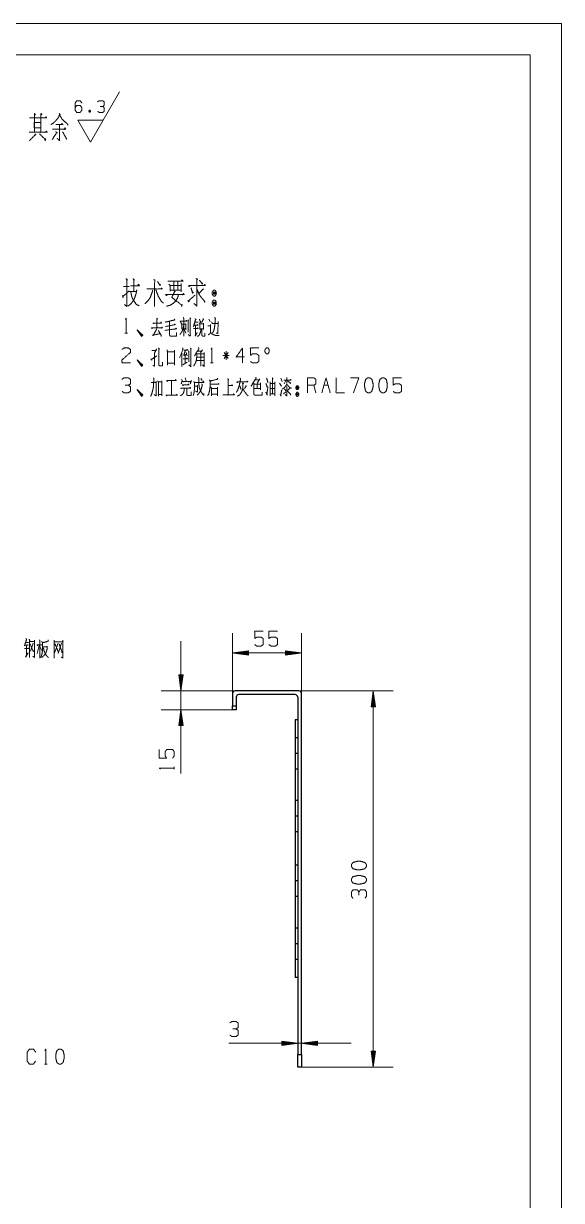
# Model space of a CAD drawing. Header units: millimetres. Extents: x 0 to 210, y 0 to 297.
# Drawn here: x 124.2 to 210, y 109.3 to 297 of the extents above; entities that cross this region are included whole.
import ezdxf

# ---------------------------------------------------------------- set-up
doc = ezdxf.new("R2010")
doc.units = ezdxf.units.MM
doc.layers.add('101', color=7, linetype='Continuous', true_color=0xffffff)

msp = doc.modelspace()

# ---------------------------------------------------------------- linework, layer by layer
at = {"layer": '101', "color": 133, "linetype": 'Continuous', "lineweight": 18}
for p, q in [((210, 297), (0, 297)), ((210, 0), (210, 297)), ((205, 292), (25, 292)), ((205, 5), (205, 292))]:
    msp.add_line(p, q, dxfattribs=at)
at = {"layer": '101', "color": 43, "linetype": 'Continuous', "lineweight": 18}
for p, q in [((134.86, 278.09), (139.47, 286.09)), ((132.84, 281.59), (136.87, 281.59)), ((134.86, 278.09), (132.84, 281.59)), ((134.68, 283.18), (134.8, 282.84))]:
    msp.add_line(p, q, dxfattribs=at)
at = {"layer": '101', "color": 72, "linetype": 'Continuous', "lineweight": 18}
for p, q in [((140.14, 255.07), (141.05, 255.07)), ((141.05, 254.28), (142.19, 254.28)), ((150.38, 249.73), (150.52, 249.58)), ((150.72, 250.08), (150.86, 249.93)), ((153.75, 249.86), (153.96, 249.46)), ((149.43, 249.03), (150.1, 249.06)), ((149.78, 248.41), (150.1, 247.63)), ((150.43, 249.63), (150.43, 247.76)), ((153.61, 248.78), (153.93, 248.78)), ((140.36, 247.63), (140.78, 247.63)), ((149.43, 244.47), (149.43, 242.3)), ((149.99, 244.1), (149.99, 242.82)), ((150.12, 244.52), (150.29, 244.02)), ((150.75, 245.2), (151, 245.12)), ((151.97, 244.77), (152.66, 244.77)), ((152.75, 244.97), (152.41, 244.5)), ((157, 244.07), (155.99, 244.07)), ((156.82, 244.55), (156.17, 243.6)), ((156.17, 244.55), (156.84, 243.6)), ((156.49, 243.35), (156.49, 244.77)), ((149.62, 242.57), (150.27, 243)), ((151.83, 243.25), (152.94, 243.25)), ((151.86, 243.8), (152.96, 243.8)), ((154.01, 242.87), (154.44, 242.87)), ((149.99, 240.51), (150.13, 239.98)), ((152.46, 240.36), (152.69, 240.08)), ((165.22, 240.46), (165.45, 239.88)), ((166.17, 240.53), (166.17, 239.58)), ((147.8, 240.08), (147.8, 237.73)), ((147.8, 240.06), (147.8, 237.73)), ((151.47, 239.18), (151.91, 239.18)), ((154.17, 238.81), (155.13, 238.81)), ((155.13, 239.01), (155.13, 237.63)), ((165.04, 239.66), (165.31, 239.16)), ((166.03, 240.08), (165.77, 239.53)), ((165.79, 238.76), (166.03, 238.43)), ((166.6, 238.81), (166.32, 238.48)), ((170.83, 238.11), (170.5, 239.31)), ((172.1, 239.31), (172.77, 239.31)), ((154.17, 237.88), (155.15, 237.88)), ((165.68, 237.96), (166.03, 238.28)), ((124.55, 198.3), (124.98, 198.3)), ((124.64, 197.8), (124.64, 196.05)), ((125.72, 198.15), (125.31, 196.88)), ((126.69, 197.8), (126.35, 196.53)), ((126.8, 197.63), (127.1, 196.98)), ((127.22, 197.58), (127.93, 197.58)), ((129.69, 198.15), (129.14, 196.63)), ((130.22, 198.18), (129.69, 196.53)), ((124.5, 195.95), (124.91, 196.65)), ((148.21, 178.05), (148.21, 178.47)), ((127.51, 131.04), (127.93, 131.04))]:
    msp.add_line(p, q, dxfattribs=at)
at = {"layer": '101', "color": 22, "linetype": 'Continuous', "lineweight": 18}
for p, q in [((157.52, 190.16), (157.52, 199.79)), ((168.52, 190.16), (168.52, 199.79)), ((149.3, 198.5), (149.3, 177.41)), ((160.06, 196.95), (157.52, 196.62)), ((157.52, 196.62), (168.52, 196.62)), ((157.52, 196.62), (160.06, 196.28)), ((160.06, 196.64), (157.71, 196.64)), ((160.06, 196.59), (157.71, 196.59)), ((160.06, 196.7), (158.09, 196.7)), ((160.06, 196.54), (158.09, 196.54)), ((160.06, 196.75), (158.48, 196.75)), ((160.06, 196.49), (158.48, 196.49)), ((160.06, 196.8), (158.87, 196.8)), ((160.06, 196.44), (158.87, 196.44)), ((160.06, 196.85), (159.25, 196.85)), ((160.06, 196.39), (159.25, 196.39)), ((160.06, 196.9), (159.64, 196.9)), ((160.06, 196.34), (159.64, 196.34)), ((160.06, 196.95), (160.02, 196.95)), ((160.06, 196.95), (160.02, 196.95)), ((160.06, 196.29), (160.02, 196.29)), ((160.06, 196.29), (160.02, 196.29)), ((160.06, 196.28), (160.06, 196.95)), ((168.52, 196.62), (165.98, 196.95)), ((165.98, 196.95), (166.01, 196.95)), ((165.98, 196.95), (165.98, 196.28)), ((165.98, 196.95), (166.01, 196.95)), ((165.98, 196.9), (166.39, 196.9)), ((165.98, 196.85), (166.78, 196.85)), ((165.98, 196.8), (167.16, 196.8)), ((165.98, 196.75), (167.55, 196.75)), ((165.98, 196.7), (167.94, 196.7)), ((165.98, 196.64), (168.32, 196.64)), ((165.98, 196.28), (168.52, 196.62)), ((165.98, 196.59), (168.32, 196.59)), ((165.98, 196.54), (167.94, 196.54)), ((165.98, 196.49), (167.55, 196.49)), ((165.98, 196.44), (167.16, 196.44)), ((165.98, 196.39), (166.78, 196.39)), ((165.98, 196.34), (166.39, 196.34)), ((165.98, 196.29), (166.01, 196.29)), ((165.98, 196.29), (166.01, 196.29)), ((148.96, 193.1), (149.3, 190.56)), ((149.63, 193.1), (148.96, 193.1)), ((148.97, 193.1), (148.97, 193.07)), ((148.97, 193.1), (148.97, 193.07)), ((149.02, 193.1), (149.02, 192.68)), ((149.07, 193.1), (149.07, 192.3)), ((149.12, 193.1), (149.12, 191.91)), ((149.17, 193.1), (149.17, 191.53)), ((149.22, 193.1), (149.22, 191.14)), ((149.27, 193.1), (149.27, 190.75)), ((149.3, 190.56), (149.63, 193.1)), ((149.32, 193.1), (149.32, 190.75)), ((149.38, 193.1), (149.38, 191.14)), ((149.43, 193.1), (149.43, 191.53)), ((149.48, 193.1), (149.48, 191.91)), ((149.53, 193.1), (149.53, 192.3)), ((149.58, 193.1), (149.58, 192.68)), ((149.63, 193.1), (149.63, 193.07)), ((149.63, 193.1), (149.63, 193.07)), ((157.92, 190.56), (146.12, 190.56)), ((168.12, 190.56), (183.15, 190.56)), ((179.98, 190.56), (179.64, 188.02)), ((179.85, 188.02), (179.85, 189.6)), ((179.9, 188.02), (179.9, 189.98)), ((179.95, 188.02), (179.95, 190.37)), ((179.98, 130.56), (179.98, 190.56)), ((180.31, 188.02), (179.98, 190.56)), ((180, 188.02), (180, 190.37)), ((180.05, 188.02), (180.05, 189.98)), ((180.1, 188.02), (180.1, 189.6)), ((179.64, 188.02), (180.31, 188.02)), ((179.65, 188.02), (179.65, 188.05)), ((179.65, 188.02), (179.65, 188.05)), ((179.7, 188.02), (179.7, 188.44)), ((179.75, 188.02), (179.75, 188.82)), ((179.8, 188.02), (179.8, 189.21)), ((180.15, 188.02), (180.15, 189.21)), ((180.2, 188.02), (180.2, 188.82)), ((180.25, 188.02), (180.25, 188.44)), ((180.31, 188.02), (180.31, 188.05)), ((180.31, 188.02), (180.31, 188.05)), ((157.52, 187.56), (146.12, 187.56)), ((149.3, 187.56), (148.96, 185.02)), ((149.12, 185.02), (149.12, 186.21)), ((149.17, 185.02), (149.17, 186.6)), ((149.22, 185.02), (149.22, 186.98)), ((149.27, 185.02), (149.27, 187.37)), ((149.63, 185.02), (149.3, 187.56)), ((149.32, 185.02), (149.32, 187.37)), ((149.38, 185.02), (149.38, 186.98)), ((149.43, 185.02), (149.43, 186.6)), ((149.48, 185.02), (149.48, 186.21)), ((148.96, 185.02), (149.63, 185.02)), ((148.97, 185.02), (148.97, 185.05)), ((148.97, 185.02), (148.97, 185.05)), ((149.02, 185.02), (149.02, 185.44)), ((149.07, 185.02), (149.07, 185.82)), ((149.53, 185.02), (149.53, 185.82)), ((149.58, 185.02), (149.58, 185.44)), ((149.63, 185.02), (149.63, 185.05)), ((149.63, 185.02), (149.63, 185.05)), ((156.91, 134.36), (176.45, 134.36)), ((165.38, 134.69), (165.41, 134.69)), ((165.38, 134.69), (165.38, 134.02)), ((165.38, 134.69), (165.41, 134.69)), ((167.92, 134.36), (165.38, 134.69)), ((165.38, 134.64), (165.79, 134.64)), ((165.38, 134.59), (166.18, 134.59)), ((165.38, 134.54), (166.56, 134.54)), ((165.38, 134.48), (166.95, 134.48)), ((165.38, 134.43), (167.34, 134.43)), ((165.38, 134.38), (167.72, 134.38)), ((165.38, 134.02), (167.92, 134.36)), ((165.38, 134.33), (167.72, 134.33)), ((165.38, 134.28), (167.34, 134.28)), ((165.38, 134.23), (166.95, 134.23)), ((165.38, 134.18), (166.56, 134.18)), ((165.38, 134.13), (166.18, 134.13)), ((165.38, 134.08), (165.79, 134.08)), ((165.38, 134.03), (165.41, 134.03)), ((165.38, 134.03), (165.41, 134.03)), ((171.06, 134.69), (168.52, 134.36)), ((168.52, 134.36), (171.06, 134.02)), ((171.06, 134.38), (168.71, 134.38)), ((171.06, 134.33), (168.71, 134.33)), ((171.06, 134.43), (169.09, 134.43)), ((171.06, 134.28), (169.09, 134.28)), ((171.06, 134.48), (169.48, 134.48)), ((171.06, 134.23), (169.48, 134.23)), ((171.06, 134.54), (169.87, 134.54)), ((171.06, 134.18), (169.87, 134.18)), ((171.06, 134.59), (170.25, 134.59)), ((171.06, 134.13), (170.25, 134.13)), ((171.06, 134.64), (170.64, 134.64)), ((171.06, 134.08), (170.64, 134.08)), ((171.06, 134.69), (171.02, 134.69)), ((171.06, 134.69), (171.02, 134.69)), ((171.06, 134.03), (171.02, 134.03)), ((171.06, 134.03), (171.02, 134.03)), ((171.06, 134.02), (171.06, 134.69)), ((180.31, 133.1), (179.64, 133.1)), ((179.64, 133.1), (179.98, 130.56)), ((179.65, 133.1), (179.65, 133.07)), ((179.65, 133.1), (179.65, 133.07)), ((179.7, 133.1), (179.7, 132.68)), ((179.75, 133.1), (179.75, 132.3)), ((179.8, 133.1), (179.8, 131.91)), ((179.85, 133.1), (179.85, 131.53)), ((179.9, 133.1), (179.9, 131.14)), ((179.95, 133.1), (179.95, 130.75)), ((179.98, 130.56), (180.31, 133.1)), ((180, 133.1), (180, 130.75)), ((180.05, 133.1), (180.05, 131.14)), ((180.1, 133.1), (180.1, 131.53)), ((180.15, 133.1), (180.15, 131.91)), ((180.2, 133.1), (180.2, 132.3)), ((180.25, 133.1), (180.25, 132.68)), ((180.31, 133.1), (180.31, 133.07)), ((180.31, 133.1), (180.31, 133.07)), ((168.52, 130.56), (183.15, 130.56))]:
    msp.add_line(p, q, dxfattribs=at)
at = {"layer": '101', "color": 163, "linetype": 'Continuous', "lineweight": 25}
for p, q in [((157.52, 190.16), (157.52, 188.16)), ((168.12, 190.56), (157.92, 190.56)), ((167.52, 189.96), (158.52, 189.96)), ((168.52, 132.56), (168.52, 190.16)), ((157.52, 187.56), (157.52, 188.16)), ((157.52, 188.16), (158.12, 188.16)), ((158.12, 189.56), (158.12, 188.16)), ((158.12, 188.16), (158.12, 187.56)), ((167.92, 189.56), (167.92, 132.56)), ((158.12, 187.56), (157.52, 187.56)), ((167.52, 185.95), (167.52, 183.06)), ((167.92, 185.95), (167.52, 185.95)), ((167.52, 183.06), (167.52, 180.56)), ((167.92, 183.06), (167.52, 183.06)), ((167.52, 180.56), (167.52, 178.06)), ((167.92, 180.56), (167.52, 180.56)), ((167.52, 178.06), (167.52, 175.56)), ((167.92, 178.06), (167.52, 178.06)), ((167.52, 175.56), (167.52, 173.06)), ((167.92, 173.06), (167.52, 173.06)), ((167.52, 173.06), (167.52, 170.56)), ((167.52, 170.56), (167.52, 168.06)), ((167.92, 170.56), (167.52, 170.56)), ((167.92, 168.06), (167.52, 168.06)), ((167.52, 168.06), (167.52, 165.4)), ((167.52, 165.4), (167.52, 162.74)), ((167.92, 162.74), (167.52, 162.74)), ((167.52, 162.74), (167.52, 160.24)), ((167.92, 160.24), (167.52, 160.24)), ((167.52, 160.24), (167.52, 157.74)), ((167.92, 157.74), (167.52, 157.74)), ((167.52, 157.74), (167.52, 155.24)), ((167.52, 155.24), (167.52, 152.74)), ((167.92, 152.74), (167.52, 152.74)), ((167.52, 152.74), (167.52, 150.24)), ((167.92, 150.24), (167.52, 150.24)), ((167.52, 150.24), (167.52, 147.74)), ((167.52, 147.74), (167.52, 144.85)), ((167.92, 147.74), (167.52, 147.74)), ((167.92, 144.85), (167.52, 144.85)), ((167.92, 132.56), (168.52, 132.56)), ((167.92, 130.56), (167.92, 132.56)), ((168.52, 132.56), (168.52, 130.56)), ((168.52, 130.56), (167.92, 130.56))]:
    msp.add_line(p, q, dxfattribs=at)
for centre, start, end in [((157.92, 190.16), 90, 180), ((158.52, 189.56), 90, 180), ((167.52, 189.56), 0, 90), ((168.12, 190.16), 0, 90)]:
    msp.add_arc(centre, 0.4, start, end, dxfattribs=at)
at = {"layer": '101', "color": 43, "linetype": 'Continuous', "lineweight": 18}
for points, knots in [([(132.42, 283.57), (132.67, 283.95), (133.22, 283.95), (133.48, 283.57), (133.48, 283.2), (133.22, 282.82), (132.67, 282.82), (132.42, 283.2), (132.42, 284.32), (132.67, 284.69), (133.22, 284.69), (133.48, 284.32)], [0, 0, 0.076964, 0.169762, 0.248074, 0.312018, 0.39033, 0.483129, 0.560092, 0.751926, 0.82889, 0.921688, 1, 1]), ([(136.8, 283.77), (137.07, 283.95), (137.07, 284.52), (136.8, 284.69), (136.26, 284.69), (135.99, 284.52)], [0, 0, 0.153875, 0.429861, 0.58373, 0.84613, 1, 1]), ([(136.01, 283), (136.26, 282.82), (136.8, 282.82), (137.07, 283), (137.07, 283.57), (136.8, 283.77), (136.4, 283.77)], [0, 0, 0.124123, 0.343691, 0.47245, 0.703378, 0.836731, 1, 1]), ([(134.68, 282.84), (134.8, 282.84), (134.87, 283.02), (134.8, 283.18), (134.68, 283.18), (134.61, 283.02), (134.68, 282.84), (134.8, 283.18)], [0, 0, 0.093972, 0.236779, 0.365956, 0.459928, 0.589106, 0.731912, 1, 1])]:
    msp.add_open_spline(points, degree=1, knots=knots, dxfattribs=at)
at = {"layer": '101', "color": 72, "linetype": 'Continuous', "lineweight": 18}
for points, knots in [([(125.9, 282.65), (126.08, 282.5), (125.92, 282.35), (125.92, 282.65), (125.92, 279.65), (125.92, 281.94), (125.15, 281.94), (127.88, 281.94), (126.96, 281.94), (126.96, 282.61), (126.96, 279.65), (126.96, 281.22), (125.9, 281.22), (125.9, 280.36), (126.96, 280.36), (126.96, 279.65), (125.1, 279.65), (127.96, 279.65), (127.83, 279.84), (127.7, 279.65)], [0, 0, 0.009716, 0.018619, 0.030835, 0.152988, 0.24613, 0.277436, 0.388628, 0.426411, 0.453896, 0.574522, 0.638652, 0.681833, 0.716952, 0.760133, 0.789144, 0.864711, 0.9813, 0.99065, 1, 1]), ([(126.98, 282.42), (127.12, 282.54), (126.96, 282.65)], [0, 0, 0.471547, 1, 1]), ([(127.65, 281.94), (127.78, 282.12), (127.86, 281.94)], [0, 0, 0.529964, 1, 1]), ([(129.87, 282.65), (130.03, 282.5), (129.95, 282.54), (129.79, 282.09), (129.52, 281.71), (129.2, 281.37), (128.91, 281.11), (128.54, 280.89)], [0, 0, 0.086309, 0.12102, 0.309422, 0.490699, 0.673786, 0.828669, 1, 1]), ([(129.92, 282.42), (130.13, 282.12), (130.32, 281.75), (130.69, 281.41), (131.14, 281.04), (131.27, 280.92), (131.3, 280.92), (131.19, 280.77)], [0, 0, 0.162725, 0.348029, 0.570221, 0.829897, 0.906896, 0.918637, 1, 1]), ([(129.31, 279.8), (129.55, 279.54), (129.5, 279.65), (128.75, 278.49)], [0, 0, 0.190888, 0.257814, 1, 1]), ([(128.83, 280.14), (130.93, 280.14), (130.79, 280.36), (130.66, 280.06)], [0, 0, 0.780473, 0.877784, 1, 1]), ([(129.31, 280.89), (130.5, 280.89), (130.32, 281.07), (130.19, 280.89)], [0, 0, 0.707414, 0.863844, 1, 1]), ([(129.92, 280.89), (129.92, 278.3), (129.55, 278.71)], [0, 0, 0.823411, 1, 1]), ([(130.42, 279.72), (131.03, 278.64), (131.06, 278.79), (131.01, 278.56)], [0, 0, 0.76477, 0.858208, 1, 1]), ([(126.03, 279.42), (126.13, 279.24), (126.11, 279.31), (125.1, 278.3)], [0, 0, 0.125003, 0.171161, 1, 1]), ([(126.72, 279.42), (127.7, 278.45), (127.7, 278.64), (127.65, 278.3)], [0, 0, 0.723289, 0.821344, 1, 1]), ([(140.54, 256.31), (140.75, 256.08), (140.65, 256.23), (140.65, 251.88), (140.28, 252.18)], [0, 0, 0.05812, 0.09265, 0.910292, 1, 1]), ([(141.26, 255.18), (142.66, 255.18), (142.53, 255.45), (142.4, 255.22)], [0, 0, 0.716782, 0.866788, 1, 1]), ([(141.65, 256.31), (141.89, 256.08), (141.76, 256.16), (141.76, 254.32)], [0, 0, 0.1415, 0.207212, 1, 1]), ([(144.96, 256.16), (145.2, 256.05), (145.1, 256.08), (145.1, 251.85), (145.1, 254.66), (143.82, 254.66), (146.32, 254.66), (146.18, 254.85), (146.13, 254.66)], [0, 0, 0.022711, 0.032395, 0.397208, 0.63934, 0.7489, 0.963455, 0.983224, 1, 1]), ([(145.57, 255.86), (145.94, 255.22), (146.02, 255.37), (145.84, 255.45)], [0, 0, 0.665994, 0.819283, 1, 1]), ([(147.21, 255.93), (149.62, 255.93), (149.49, 256.12), (149.33, 255.93)], [0, 0, 0.835356, 0.914863, 1, 1]), ([(147.34, 255.45), (147.56, 255.26), (147.56, 254.28), (147.56, 254.47), (149.33, 254.47), (149.33, 254.21), (149.33, 255.52), (149.33, 255.22), (147.48, 255.22), (148.14, 255.22), (148.14, 255.9), (148.14, 254.47), (148.8, 254.47), (148.8, 255.86)], [0, 0, 0.024061, 0.106926, 0.122861, 0.273834, 0.296144, 0.407695, 0.433191, 0.590925, 0.647258, 0.704627, 0.82574, 0.882074, 1, 1]), ([(150.73, 255.18), (150.6, 255.03), (150.52, 255.22), (153.17, 255.22), (153.09, 255.41), (152.99, 255.22)], [0, 0, 0.057621, 0.116246, 0.879371, 0.937996, 1, 1]), ([(151.71, 256.38), (151.93, 256.12), (151.85, 256.27), (151.85, 251.92), (151.34, 252.37)], [0, 0, 0.060997, 0.091685, 0.877916, 1, 1]), ([(152.24, 256.08), (152.72, 255.45), (152.75, 255.56), (152.54, 255.6)], [0, 0, 0.706409, 0.80893, 1, 1]), ([(139.98, 253.61), (140.06, 253.27), (140.01, 253.46), (141.05, 254.36)], [0, 0, 0.181308, 0.283198, 1, 1]), ([(142.26, 254.55), (142.16, 254.02), (142.05, 253.61), (141.92, 253.27), (141.76, 252.9), (141.5, 252.52), (141.23, 252.22), (140.81, 251.92)], [0, 0, 0.172188, 0.309109, 0.425674, 0.556627, 0.704269, 0.832974, 1, 1]), ([(141.31, 254.13), (141.36, 253.87), (141.42, 253.57), (141.52, 253.23), (141.68, 252.9), (142.19, 252.18), (142.61, 252)], [0, 0, 0.101603, 0.217194, 0.351411, 0.492973, 0.824035, 1, 1]), ([(144.78, 254.47), (144.65, 253.95), (144.41, 253.35), (144.14, 252.9), (143.56, 252.33)], [0, 0, 0.214887, 0.471145, 0.678421, 1, 1]), ([(145.33, 254.51), (145.44, 254.1), (145.65, 253.57), (145.92, 253.08), (146.21, 252.63), (146.53, 252.41)], [0, 0, 0.172227, 0.401196, 0.62559, 0.842428, 1, 1]), ([(147.13, 253.76), (147, 253.61), (146.87, 253.76), (149.84, 253.76), (149.68, 253.95), (149.54, 253.68)], [0, 0, 0.051202, 0.102405, 0.861894, 0.924786, 1, 1]), ([(148.88, 253.65), (148.8, 253.35), (148.56, 252.86), (148.06, 252.37), (147.58, 252.07), (147, 251.92)], [0, 0, 0.114106, 0.313644, 0.571358, 0.778592, 1, 1]), ([(148.19, 254.36), (148.38, 254.21), (148.3, 254.28), (147.85, 253.31), (149.44, 252.07), (149.49, 252.18), (149.39, 251.88)], [0, 0, 0.061502, 0.089679, 0.366513, 0.885936, 0.917991, 1, 1]), ([(150.68, 252.93), (150.55, 252.6), (150.41, 252.71), (151.55, 253.68)], [0, 0, 0.178041, 0.263409, 1, 1]), ([(150.89, 254.85), (151.16, 253.98), (151.29, 254.1), (151.1, 254.28)], [0, 0, 0.67337, 0.803122, 1, 1]), ([(152.88, 254.7), (152.16, 253.95), (151.9, 254.51), (152.16, 253.87), (152.4, 253.5), (152.67, 253.16), (153.12, 252.63), (153.17, 252.63), (152.99, 252.56)], [0, 0, 0.248757, 0.39796, 0.563617, 0.670262, 0.77324, 0.939254, 0.951975, 1, 1]), ([(154.73, 254.47), (154.49, 254.47), (154.28, 254.17), (154.28, 253.83), (154.49, 253.53), (154.73, 253.53), (154.94, 253.83), (154.94, 254.17), (154.73, 254.47)], [0, 0, 0.091009, 0.231139, 0.35987, 0.5, 0.591009, 0.731139, 0.85987, 1, 1]), ([(154.73, 253.83), (154.73, 254.17), (154.49, 254.17)], [0, 0, 0.585831, 1, 1]), ([(154.49, 253.83), (154.73, 253.83), (154.49, 254.17), (154.49, 253.83)], [0, 0, 0.241153, 0.658895, 1, 1]), ([(154.94, 252.56), (154.73, 252.9), (154.49, 252.9), (154.28, 252.56), (154.28, 252.26), (154.49, 251.92), (154.73, 251.92), (154.94, 252.26), (154.94, 252.56)], [0, 0, 0.149197, 0.238509, 0.387706, 0.5, 0.649197, 0.738509, 0.887706, 1, 1]), ([(154.49, 252.56), (154.49, 252.26), (154.73, 252.26)], [0, 0, 0.556999, 1, 1]), ([(154.73, 252.56), (154.49, 252.56), (154.73, 252.26), (154.73, 252.56)], [0, 0, 0.25881, 0.674591, 1, 1]), ([(140.43, 249.81), (140.57, 250.01), (140.57, 247.63)], [0, 0, 0.093491, 1, 1]), ([(145.44, 250.03), (145.56, 249.86), (145.47, 249.93), (145.47, 248.46), (144.61, 248.46), (146.36, 248.46), (146.27, 248.56), (146.16, 248.43)], [0, 0, 0.04542, 0.069985, 0.382582, 0.566132, 0.936975, 0.96526, 1, 1]), ([(148.23, 249.86), (148.32, 249.68), (148.26, 249.73), (146.83, 249.38), (147.49, 249.53), (147.49, 247.33), (147.52, 247.18), (147.61, 247.16), (148.56, 247.16), (148.56, 247.73)], [0, 0, 0.030685, 0.042092, 0.272771, 0.377787, 0.722121, 0.746242, 0.760617, 0.910004, 1, 1]), ([(149.3, 249.51), (149.25, 249.38), (149.16, 249.53), (150.24, 249.53), (150.17, 249.68), (150.12, 249.53)], [0, 0, 0.079263, 0.180891, 0.81031, 0.90712, 1, 1]), ([(149.67, 250.11), (149.74, 249.98), (149.74, 247.13)], [0, 0, 0.047975, 1, 1]), ([(150.79, 249.98), (150.79, 247.13), (150.47, 247.38)], [0, 0, 0.875675, 1, 1]), ([(151.58, 249.93), (151.72, 249.76), (151.65, 249.83), (151.28, 248.63), (151.53, 249.38), (152.06, 249.38)], [0, 0, 0.077468, 0.112963, 0.545475, 0.817419, 1, 1]), ([(152.23, 249.86), (152.46, 249.28), (152.52, 249.36), (152.37, 249.53)], [0, 0, 0.661522, 0.759642, 1, 1]), ([(152.82, 249.96), (152.9, 249.81), (152.87, 249.88), (152.66, 249.36)], [0, 0, 0.211479, 0.31221, 1, 1]), ([(154.65, 250.11), (154.79, 249.96), (154.76, 249.61), (154.72, 249.13), (154.65, 248.46), (154.51, 247.96), (154.35, 247.68)], [0, 0, 0.080836, 0.218774, 0.405549, 0.671677, 0.875426, 1, 1]), ([(142.44, 247.91), (143.04, 247.28), (142.9, 247.28), (142.3, 248.13), (143.04, 247.06), (143.2, 247.28), (142.3, 248.13)], [0, 0, 0.178023, 0.207056, 0.420793, 0.68903, 0.745608, 1, 1]), ([(144.73, 248.43), (144.66, 248.36), (144.61, 248.46)], [0, 0, 0.476605, 1, 1]), ([(145.44, 248.31), (144.89, 247.28), (144.73, 247.28), (145.99, 247.53), (145.7, 248.06), (146.15, 247.23), (146.16, 247.38), (146.13, 247.06)], [0, 0, 0.252055, 0.286554, 0.564056, 0.693382, 0.896345, 0.929102, 1, 1]), ([(144.96, 249.23), (144.87, 249.13), (144.82, 249.23), (146.2, 249.23), (146.11, 249.36), (146.04, 249.23)], [0, 0, 0.069434, 0.128329, 0.845635, 0.925283, 1, 1]), ([(146.74, 248.06), (148.58, 248.31), (148.51, 248.43), (148.4, 248.31)], [0, 0, 0.857787, 0.924197, 1, 1]), ([(146.85, 248.68), (148.42, 248.98), (148.32, 249.06), (148.19, 248.93)], [0, 0, 0.839666, 0.907774, 1, 1]), ([(149.71, 248.81), (149.64, 248.43), (149.6, 248.21), (149.53, 248.01), (149.36, 247.71), (149.27, 247.58), (149.13, 247.41)], [0, 0, 0.246545, 0.393712, 0.530761, 0.755723, 0.85464, 1, 1]), ([(149.3, 249.26), (149.41, 249.11), (149.41, 248.28)], [0, 0, 0.182108, 1, 1]), ([(150.1, 249.18), (150.1, 248.21), (149.94, 248.36)], [0, 0, 0.816828, 1, 1]), ([(151.31, 248.36), (152.06, 248.36), (151.95, 248.46), (151.86, 248.33)], [0, 0, 0.712978, 0.852975, 1, 1]), ([(151.4, 248.88), (152.04, 248.88), (151.95, 249.01), (151.88, 248.88)], [0, 0, 0.682003, 0.84608, 1, 1]), ([(151.63, 248.86), (151.63, 247.33), (151.54, 247.11), (151.9, 247.73)], [0, 0, 0.613736, 0.711022, 1, 1]), ([(152.45, 248.23), (152.45, 247.96), (152.37, 247.68), (152.27, 247.41), (152.14, 247.23), (151.91, 247.11)], [0, 0, 0.206834, 0.420394, 0.642075, 0.803267, 1, 1]), ([(152.2, 249.28), (152.29, 249.13), (152.29, 248.18), (152.29, 248.31), (152.87, 248.31), (152.87, 248.18), (152.87, 249.23), (152.87, 249.11), (152.27, 249.11)], [0, 0, 0.046635, 0.301101, 0.334582, 0.490817, 0.524298, 0.80555, 0.839031, 1, 1]), ([(152.64, 248.23), (152.64, 247.28), (152.71, 247.18), (152.85, 247.13), (153.12, 247.13), (153.12, 247.61)], [0, 0, 0.484053, 0.546457, 0.622876, 0.757968, 1, 1]), ([(154, 249.01), (154, 247.76), (153.98, 247.61), (153.84, 247.48), (153.64, 247.33)], [0, 0, 0.681083, 0.76337, 0.866206, 1, 1]), ([(154.19, 249.36), (154.3, 249.18), (155.22, 249.18)], [0, 0, 0.182095, 1, 1]), ([(155.23, 249.46), (155.18, 247.58), (154.92, 247.63)], [0, 0, 0.874254, 1, 1]), ([(154.05, 247.73), (154.17, 247.53), (154.35, 247.46), (154.54, 247.36), (154.72, 247.28), (154.92, 247.26), (155.16, 247.23), (155.41, 247.23)], [0, 0, 0.153714, 0.279207, 0.422101, 0.547594, 0.675718, 0.83827, 1, 1]), ([(139.9, 245.02), (140.21, 245.25), (140.9, 245.25), (141.24, 245.02), (141.24, 244.55), (139.88, 243.35), (139.9, 242.87), (141.24, 242.87)], [0, 0, 0.069692, 0.192977, 0.265273, 0.350228, 0.674739, 0.759753, 1, 1]), ([(144.75, 244.92), (144.71, 244.82), (144.63, 244.87), (145.37, 244.87)], [0, 0, 0.111654, 0.218544, 1, 1]), ([(145.4, 245.1), (145.07, 244.4), (145.07, 242.35), (144.82, 242.47)], [0, 0, 0.250153, 0.910676, 1, 1]), ([(145.69, 245.27), (145.86, 245.07), (145.77, 245.12), (145.77, 242.6), (145.79, 242.47), (145.95, 242.4), (146.36, 242.4), (146.36, 242.97)], [0, 0, 0.063897, 0.088206, 0.692699, 0.722921, 0.765022, 0.862346, 1, 1]), ([(147.08, 244.97), (147.15, 244.65), (147.15, 242.52), (147.15, 242.85), (148.25, 242.85), (148.25, 242.52), (148.25, 244.87), (148.25, 244.62), (147.17, 244.62)], [0, 0, 0.0422, 0.311814, 0.35305, 0.492089, 0.533324, 0.831486, 0.863204, 1, 1]), ([(149.09, 243.7), (149.64, 245.12), (149.55, 245.27), (149.53, 245.3)], [0, 0, 0.881767, 0.982312, 1, 1]), ([(150.01, 244.87), (149.74, 244.05), (150.2, 244.25)], [0, 0, 0.633568, 1, 1]), ([(149.76, 244.92), (150.36, 244.92), (150.29, 245.05), (150.2, 244.92)], [0, 0, 0.669481, 0.829462, 1, 1]), ([(150.43, 244.82), (150.54, 244.72), (150.54, 243.05)], [0, 0, 0.080053, 1, 1]), ([(150.88, 245.12), (150.88, 242.27), (150.54, 242.57)], [0, 0, 0.863552, 1, 1]), ([(151.69, 244.47), (151.81, 244.3), (151.81, 243.8), (151.79, 243.57), (151.77, 243.42), (151.72, 243.2), (151.65, 242.97), (151.56, 242.75), (151.47, 242.6), (151.33, 242.37)], [0, 0, 0.095692, 0.318943, 0.419714, 0.487156, 0.59037, 0.695675, 0.803609, 0.881345, 1, 1]), ([(152.11, 245.32), (152.16, 245.12), (151.46, 244)], [0, 0, 0.134733, 1, 1]), ([(151.83, 244.3), (152.99, 244.3), (152.99, 244.5), (152.99, 242.3), (152.71, 242.57)], [0, 0, 0.294509, 0.344998, 0.900414, 1, 1]), ([(152.36, 244.27), (152.45, 244.3), (152.45, 242.37)], [0, 0, 0.04554, 1, 1]), ([(154.09, 245.05), (154.23, 245.25), (154.23, 242.87)], [0, 0, 0.093491, 1, 1]), ([(159.45, 243.82), (158.11, 243.82), (159.12, 245.25), (159.12, 242.87)], [0, 0, 0.245868, 0.565294, 1, 1]), ([(160.37, 243.1), (160.7, 242.87), (161.39, 242.87), (161.73, 243.1), (161.73, 244.05), (161.39, 244.3), (160.7, 244.3), (160.37, 244.07), (160.37, 245.25), (161.73, 245.25)], [0, 0, 0.062228, 0.168344, 0.230572, 0.376815, 0.441265, 0.547382, 0.609609, 0.790489, 1, 1]), ([(162.93, 244.3), (163.16, 244.3), (163.37, 244.62), (163.37, 244.95), (163.16, 245.27), (162.93, 245.27), (162.7, 244.95), (162.7, 244.62), (162.93, 244.3)], [0, 0, 0.085681, 0.230397, 0.35158, 0.496296, 0.581977, 0.730397, 0.85158, 1, 1]), ([(142.44, 243.15), (143.04, 242.52), (142.9, 242.52), (142.3, 243.37), (143.04, 242.3), (143.2, 242.52), (142.3, 243.37)], [0, 0, 0.178023, 0.207056, 0.420793, 0.68903, 0.745608, 1, 1]), ([(144.5, 243.52), (144.64, 243.32), (144.57, 243.42), (145.44, 244)], [0, 0, 0.174091, 0.261134, 1, 1]), ([(149.67, 243.52), (150.35, 243.52), (150.24, 243.67), (150.17, 243.52)], [0, 0, 0.657711, 0.837607, 1, 1]), ([(140.9, 239.31), (141.24, 239.53), (141.24, 240.26), (140.9, 240.48), (140.21, 240.48), (139.88, 240.26)], [0, 0, 0.153875, 0.429853, 0.583728, 0.846125, 1, 1]), ([(144.89, 240.51), (145.03, 240.31), (144.96, 240.41), (144.94, 239.73), (144.91, 239.23), (144.87, 238.81), (144.78, 238.46), (144.66, 238.01), (144.47, 237.53)], [0, 0, 0.073967, 0.11095, 0.314869, 0.466246, 0.595036, 0.704058, 0.845001, 1, 1]), ([(152.04, 240.56), (152.14, 240.43), (152.14, 239.46), (152.16, 239.33), (152.22, 239.03), (152.23, 238.88), (152.37, 238.53), (152.48, 238.33), (152.57, 238.18), (152.69, 237.98), (152.82, 237.83), (152.96, 237.66), (152.96, 238.01)], [0, 0, 0.046789, 0.325092, 0.361125, 0.448081, 0.491195, 0.59894, 0.663559, 0.713249, 0.780379, 0.835881, 0.900099, 1, 1]), ([(155.13, 240.43), (155.16, 240.28), (153.93, 239.96), (153.84, 240.18)], [0, 0, 0.092005, 0.855687, 1, 1]), ([(156.72, 240.33), (156.93, 240.23), (156.84, 240.31), (156.84, 237.76), (155.96, 237.76), (157.85, 237.76), (157.71, 237.93), (157.62, 237.76)], [0, 0, 0.038464, 0.057479, 0.475758, 0.62072, 0.930938, 0.967842, 1, 1]), ([(158.69, 240.46), (158.81, 240.36), (158.73, 239.83), (158.64, 239.53), (158.6, 239.28), (158.53, 239.06), (158.36, 238.56), (158.23, 238.33), (158.13, 238.18)], [0, 0, 0.064579, 0.280707, 0.407664, 0.510165, 0.605908, 0.821193, 0.92543, 1, 1]), ([(161.23, 240.58), (161.32, 240.36), (161.27, 240.43), (160.49, 239.16), (161.09, 240.16), (161.75, 240.16), (161.85, 240.31), (161.48, 239.66)], [0, 0, 0.052781, 0.072834, 0.398925, 0.653662, 0.796454, 0.836565, 1, 1]), ([(162.96, 240.43), (163.17, 239.76), (163.19, 239.88), (163.12, 239.73)], [0, 0, 0.707814, 0.834101, 1, 1]), ([(163.86, 240.51), (163.99, 240.36), (163.92, 240.43), (163.92, 237.93), (163.46, 237.93), (164.29, 237.93), (164.29, 237.61), (164.29, 239.86), (164.29, 239.61), (163.51, 239.61), (163.51, 239.83), (163.51, 237.61), (163.51, 238.78), (164.29, 238.78)], [0, 0, 0.016078, 0.0246, 0.231328, 0.269329, 0.338023, 0.364898, 0.550954, 0.571627, 0.635936, 0.654542, 0.838529, 0.935691, 1, 1]), ([(169.49, 238.11), (169.49, 240.48), (170.5, 240.48), (170.83, 240.26), (170.83, 239.53), (170.5, 239.31), (169.49, 239.31)], [0, 0, 0.400952, 0.571036, 0.639278, 0.761674, 0.829917, 1, 1]), ([(174.04, 240.48), (174.04, 238.11), (175.39, 238.11)], [0, 0, 0.63873, 1, 1]), ([(176.81, 238.11), (177.66, 240.48), (176.32, 240.48)], [0, 0, 0.652472, 1, 1]), ([(179.43, 238.11), (179.76, 238.36), (179.94, 239.06), (179.94, 239.53), (179.76, 240.26), (179.43, 240.48), (179.09, 240.48), (178.76, 240.26), (178.58, 239.53), (178.6, 239.06), (178.76, 238.36), (179.09, 238.11), (179.43, 238.11)], [0, 0, 0.067525, 0.183969, 0.260583, 0.380943, 0.446139, 0.500306, 0.565503, 0.685862, 0.762529, 0.878308, 0.945834, 1, 1]), ([(181.7, 238.11), (182.04, 238.36), (182.22, 239.06), (182.22, 239.53), (182.04, 240.26), (181.7, 240.48), (181.37, 240.48), (181.03, 240.26), (180.86, 239.53), (180.87, 239.06), (181.03, 238.36), (181.37, 238.11), (181.7, 238.11)], [0, 0, 0.067525, 0.183969, 0.260583, 0.380943, 0.446139, 0.500306, 0.565503, 0.685862, 0.762529, 0.878308, 0.945834, 1, 1]), ([(183.13, 238.33), (183.47, 238.11), (184.16, 238.11), (184.49, 238.33), (184.49, 239.28), (184.16, 239.53), (183.47, 239.53), (183.13, 239.31), (183.13, 240.48), (184.49, 240.48)], [0, 0, 0.062229, 0.168345, 0.230571, 0.376815, 0.441265, 0.54738, 0.609609, 0.79049, 1, 1]), ([(139.9, 238.33), (140.21, 238.11), (140.9, 238.11), (141.24, 238.33), (141.24, 239.06), (140.9, 239.31), (140.39, 239.31)], [0, 0, 0.12412, 0.343687, 0.472444, 0.703375, 0.836731, 1, 1]), ([(142.44, 238.38), (143.04, 237.76), (142.9, 237.76), (142.3, 238.61), (143.04, 237.53), (143.2, 237.76), (142.3, 238.61)], [0, 0, 0.178023, 0.207056, 0.420793, 0.68903, 0.745608, 1, 1]), ([(144.56, 239.73), (145.32, 239.73), (145.32, 239.93), (145.32, 237.63), (145.03, 237.81)], [0, 0, 0.211553, 0.267226, 0.907429, 1, 1]), ([(145.56, 239.98), (145.69, 239.86), (145.69, 237.58), (145.69, 237.83), (146.22, 237.83), (146.22, 237.61), (146.22, 240.01), (146.22, 239.83), (145.65, 239.83)], [0, 0, 0.026661, 0.37153, 0.409426, 0.489807, 0.523915, 0.887733, 0.914261, 1, 1]), ([(147.22, 240.08), (147.13, 239.93), (147.01, 240.08), (148.55, 240.08), (148.44, 240.21), (148.35, 240.06)], [0, 0, 0.077576, 0.164216, 0.849385, 0.922424, 1, 1]), ([(149.83, 238.78), (149.8, 238.41), (149.69, 238.06), (149.53, 237.83), (149.21, 237.63)], [0, 0, 0.270246, 0.532658, 0.730371, 1, 1]), ([(149.43, 238.88), (149.34, 238.76), (149.27, 238.83), (150.86, 238.83), (150.77, 238.98), (150.68, 238.88)], [0, 0, 0.071051, 0.118891, 0.857245, 0.938054, 1, 1]), ([(149.37, 240.23), (149.51, 240.08), (149.34, 239.53), (149.46, 239.88), (150.86, 239.88), (150.96, 240.08), (150.79, 239.53)], [0, 0, 0.061431, 0.233599, 0.34423, 0.760364, 0.827832, 1, 1]), ([(149.69, 239.36), (149.6, 239.23), (149.55, 239.36), (150.59, 239.36), (150.5, 239.51), (150.43, 239.41)], [0, 0, 0.094025, 0.177425, 0.817873, 0.924787, 1, 1]), ([(150.26, 238.81), (150.26, 237.83), (150.24, 237.76), (150.42, 237.66), (150.93, 237.66), (150.93, 238.28)], [0, 0, 0.407493, 0.439694, 0.524566, 0.738791, 1, 1]), ([(151.44, 239.73), (151.44, 238.91), (151.44, 238.58), (151.4, 238.36), (151.38, 238.16), (151.33, 237.88), (151.24, 237.66)], [0, 0, 0.392787, 0.547526, 0.655966, 0.751564, 0.884909, 1, 1]), ([(151.33, 239.93), (151.44, 239.73), (152.96, 239.73)], [0, 0, 0.129627, 1, 1]), ([(151.91, 239.33), (151.95, 238.21), (151.63, 238.36)], [0, 0, 0.761901, 1, 1]), ([(152.64, 239.51), (152.71, 239.36), (152.55, 238.78), (152.48, 238.56), (152.36, 238.31), (152.22, 238.11), (152.11, 237.93), (151.86, 237.71)], [0, 0, 0.080445, 0.369892, 0.484311, 0.619634, 0.73847, 0.837743, 1, 1]), ([(152.98, 239.76), (152.87, 239.96), (152.75, 239.76)], [0, 0, 0.490468, 1, 1]), ([(153.93, 239.98), (153.93, 238.93), (153.91, 238.78), (153.89, 238.58), (153.82, 238.28), (153.77, 238.08), (153.73, 237.88), (153.55, 237.66)], [0, 0, 0.436379, 0.499152, 0.582591, 0.71069, 0.796677, 0.881088, 1, 1]), ([(153.98, 239.46), (155.34, 239.46), (155.3, 239.61), (155.23, 239.48)], [0, 0, 0.820511, 0.913425, 1, 1]), ([(154.07, 239.03), (154.16, 238.83), (154.16, 237.61)], [0, 0, 0.151465, 1, 1]), ([(156.86, 239.26), (157.55, 239.26), (157.44, 239.38), (157.35, 239.23)], [0, 0, 0.670975, 0.830534, 1, 1]), ([(158.32, 239.81), (158.27, 239.71), (158.21, 239.83), (159.98, 239.83), (159.89, 239.98), (159.82, 239.86)], [0, 0, 0.048493, 0.106663, 0.863889, 0.938479, 1, 1]), ([(159.06, 239.66), (159.29, 239.61), (159.19, 239.61), (159.15, 239.06), (159.15, 238.78), (159.12, 238.58), (159.04, 238.43), (158.99, 238.28), (158.87, 238.08), (158.73, 237.86), (158.57, 237.71), (158.3, 237.58)], [0, 0, 0.086835, 0.125996, 0.329516, 0.431066, 0.506062, 0.567298, 0.626051, 0.712891, 0.811021, 0.891763, 1, 1]), ([(158.71, 239.18), (158.87, 238.66), (158.9, 238.71), (158.85, 238.78)], [0, 0, 0.78183, 0.869103, 1, 1]), ([(159.19, 238.76), (159.29, 238.58), (159.38, 238.36), (159.54, 238.18), (159.8, 237.81), (160.03, 237.61)], [0, 0, 0.141437, 0.308526, 0.471989, 0.789437, 1, 1]), ([(159.63, 239.28), (159.7, 239.16), (159.45, 238.81)], [0, 0, 0.250952, 1, 1]), ([(160.91, 239.63), (160.91, 237.86), (161, 237.76), (161.16, 237.73), (162.26, 237.73), (162.26, 238.23)], [0, 0, 0.484266, 0.520677, 0.564611, 0.863587, 1, 1]), ([(160.93, 239.48), (161.96, 239.48), (161.96, 239.71), (161.96, 238.58), (161.96, 238.78), (160.97, 238.78), (161.48, 238.78), (161.48, 239.51)], [0, 0, 0.213463, 0.260313, 0.494565, 0.536207, 0.742308, 0.849037, 1, 1]), ([(162.84, 239.61), (163.03, 239.11), (163.03, 239.18), (163, 238.98)], [0, 0, 0.658608, 0.750675, 1, 1]), ([(162.84, 238.21), (163.09, 237.71), (163.01, 237.96), (163.17, 239.03)], [0, 0, 0.292943, 0.429362, 1, 1]), ([(165.11, 237.83), (165.29, 237.58), (165.2, 237.71), (165.38, 238.58)], [0, 0, 0.226466, 0.339699, 1, 1]), ([(166.19, 239.48), (166.12, 239.33), (165.94, 239.11), (165.79, 238.91), (165.49, 238.71)], [0, 0, 0.15521, 0.423003, 0.662167, 1, 1]), ([(165.72, 240.11), (166.86, 240.11), (166.78, 240.23), (166.7, 240.11)], [0, 0, 0.79476, 0.900658, 1, 1]), ([(166.19, 239.13), (166.19, 237.58), (165.94, 237.81)], [0, 0, 0.822519, 1, 1]), ([(166.19, 239.46), (166.35, 239.28), (166.48, 239.11), (166.65, 238.91), (166.93, 238.83)], [0, 0, 0.234083, 0.446218, 0.710404, 1, 1]), ([(166.3, 240.01), (166.76, 239.66), (166.76, 239.76), (166.72, 239.51)], [0, 0, 0.621028, 0.728542, 1, 1]), ([(167.94, 239.23), (167.78, 239.23), (167.64, 239.03), (167.64, 238.81), (167.78, 238.61), (167.94, 238.61), (168.08, 238.81), (168.08, 239.03), (167.94, 239.23)], [0, 0, 0.091007, 0.231134, 0.35986, 0.499997, 0.591004, 0.731144, 0.85987, 1, 1]), ([(167.94, 238.81), (167.94, 239.03), (167.78, 239.03)], [0, 0, 0.585829, 1, 1]), ([(167.78, 238.81), (167.94, 238.81), (167.78, 239.03), (167.78, 238.81)], [0, 0, 0.241155, 0.658896, 1, 1]), ([(147.1, 237.71), (146.99, 237.61), (146.92, 237.73), (148.72, 237.73), (148.63, 237.86), (148.55, 237.73)], [0, 0, 0.060773, 0.120649, 0.872335, 0.936169, 1, 1]), ([(166.32, 238.36), (166.76, 237.86), (166.78, 237.98), (166.76, 237.71)], [0, 0, 0.624157, 0.742238, 1, 1]), ([(168.08, 237.96), (167.94, 238.18), (167.78, 238.18), (167.64, 237.96), (167.64, 237.76), (167.78, 237.53), (167.94, 237.53), (168.08, 237.76), (168.08, 237.96)], [0, 0, 0.149211, 0.23852, 0.387728, 0.50001, 0.649208, 0.738517, 0.887718, 1, 1]), ([(167.78, 237.96), (167.78, 237.76), (167.94, 237.76)], [0, 0, 0.556979, 1, 1]), ([(167.94, 237.96), (167.78, 237.96), (167.94, 237.76), (167.94, 237.96)], [0, 0, 0.258822, 0.674602, 1, 1]), ([(161.06, 197.94), (161.39, 197.71), (162.08, 197.71), (162.42, 197.94), (162.42, 198.89), (162.08, 199.14), (161.39, 199.14), (161.06, 198.91), (161.06, 200.09), (162.42, 200.09)], [0, 0, 0.062228, 0.168344, 0.230572, 0.376816, 0.441265, 0.54738, 0.609608, 0.79049, 1, 1]), ([(163.33, 197.94), (163.67, 197.71), (164.36, 197.71), (164.69, 197.94), (164.69, 198.89), (164.36, 199.14), (163.67, 199.14), (163.33, 198.91), (163.33, 200.09), (164.69, 200.09)], [0, 0, 0.062228, 0.168344, 0.230572, 0.376816, 0.441265, 0.54738, 0.609608, 0.79049, 1, 1]), ([(124.57, 198.93), (124.66, 198.73), (124.31, 197.75)], [0, 0, 0.174126, 1, 1]), ([(124.36, 197.3), (125, 197.3), (124.93, 197.4), (124.85, 197.3)], [0, 0, 0.722047, 0.86102, 1, 1]), ([(124.43, 197.83), (124.94, 197.83), (124.85, 197.93), (124.82, 197.8)], [0, 0, 0.660595, 0.832593, 1, 1]), ([(125.07, 198.8), (125.16, 198.63), (125.16, 195.9)], [0, 0, 0.067115, 1, 1]), ([(125.17, 198.58), (125.17, 198.45), (125.9, 198.45)], [0, 0, 0.147109, 1, 1]), ([(125.24, 198.05), (125.74, 196.83), (125.77, 196.88), (125.67, 197.05)], [0, 0, 0.83248, 0.871067, 1, 1]), ([(125.92, 198.65), (125.92, 195.9), (125.65, 196.1)], [0, 0, 0.892249, 1, 1]), ([(126.42, 197.75), (126.37, 197.88), (127.11, 197.88)], [0, 0, 0.154621, 1, 1]), ([(126.71, 198.7), (126.78, 198.6), (126.78, 195.78)], [0, 0, 0.04155, 1, 1]), ([(127.22, 198.25), (127.22, 196.98), (127.18, 196.85), (127.17, 196.7), (127.1, 196.35), (126.94, 195.9)], [0, 0, 0.533408, 0.587752, 0.650942, 0.800323, 1, 1]), ([(127.96, 197.7), (127.94, 197.4), (127.93, 197.2), (127.86, 196.98), (127.8, 196.78), (127.77, 196.65), (127.66, 196.5), (127.54, 196.35), (127.43, 196.18), (127.29, 196.05), (127.13, 195.93), (127.03, 195.9)], [0, 0, 0.139337, 0.232436, 0.34179, 0.437731, 0.497961, 0.58314, 0.673291, 0.768168, 0.855679, 0.949481, 1, 1]), ([(128.09, 198.7), (128.14, 198.48), (127.22, 198.25), (127.06, 198.45)], [0, 0, 0.161319, 0.821662, 1, 1]), ([(127.36, 197.43), (127.41, 197.23), (127.43, 197.05), (127.47, 196.88), (127.54, 196.75), (127.59, 196.6), (127.68, 196.45), (127.77, 196.28), (127.87, 196.18), (127.94, 196.1), (128.05, 196), (128.14, 195.88)], [0, 0, 0.116112, 0.214832, 0.315026, 0.395616, 0.484907, 0.582605, 0.692636, 0.774432, 0.832283, 0.91408, 1, 1]), ([(129.07, 195.8), (129.07, 198.63), (129.07, 198.4), (130.47, 198.4), (130.47, 198.63), (130.47, 195.8), (130.17, 195.95)], [0, 0, 0.360692, 0.38942, 0.567701, 0.596428, 0.95712, 1, 1]), ([(129.21, 198.05), (129.71, 196.78), (129.78, 196.88), (129.71, 196.75)], [0, 0, 0.837142, 0.912104, 1, 1]), ([(129.87, 198.03), (130.33, 196.73), (130.38, 196.83), (130.31, 196.65)], [0, 0, 0.820367, 0.887704, 1, 1]), ([(147.98, 179.85), (148.21, 180.18), (148.21, 180.87), (147.98, 181.21), (147.03, 181.21), (146.78, 180.87), (146.78, 180.18), (147.01, 179.85), (145.83, 179.85), (145.83, 181.21)], [0, 0, 0.062229, 0.168345, 0.230571, 0.376816, 0.441264, 0.547379, 0.609609, 0.79049, 1, 1]), ([(146.03, 178.12), (145.83, 178.26), (148.21, 178.26)], [0, 0, 0.093486, 1, 1]), ([(178.88, 162.87), (178.63, 163.2), (177.93, 163.38), (177.46, 163.38), (176.73, 163.2), (176.51, 162.87), (176.51, 162.53), (176.73, 162.19), (177.46, 162.02), (177.93, 162.03), (178.63, 162.19), (178.88, 162.53), (178.88, 162.87)], [0, 0, 0.067525, 0.183972, 0.260582, 0.380942, 0.446141, 0.500306, 0.565506, 0.685865, 0.762529, 0.878311, 0.945835, 1, 1]), ([(178.88, 160.59), (178.63, 160.92), (177.93, 161.1), (177.46, 161.1), (176.73, 160.92), (176.51, 160.59), (176.51, 160.25), (176.73, 159.92), (177.46, 159.74), (177.93, 159.76), (178.63, 159.92), (178.88, 160.25), (178.88, 160.59)], [0, 0, 0.067525, 0.183971, 0.260582, 0.380941, 0.446141, 0.500306, 0.565505, 0.685865, 0.762528, 0.878311, 0.945835, 1, 1]), ([(177.68, 158.49), (177.46, 158.82), (176.73, 158.82), (176.51, 158.49), (176.51, 157.8), (176.73, 157.46)], [0, 0, 0.153873, 0.429849, 0.583727, 0.846122, 1, 1]), ([(178.66, 157.48), (178.88, 157.8), (178.88, 158.49), (178.66, 158.82), (177.93, 158.82), (177.68, 158.49), (177.68, 157.98)], [0, 0, 0.124121, 0.343688, 0.472446, 0.703377, 0.83673, 1, 1]), ([(158.1, 136.65), (158.43, 136.87), (158.43, 137.6), (158.1, 137.82), (157.41, 137.82), (157.07, 137.6)], [0, 0, 0.153875, 0.429853, 0.583728, 0.846125, 1, 1]), ([(157.09, 135.67), (157.41, 135.45), (158.1, 135.45), (158.43, 135.67), (158.43, 136.4), (158.1, 136.65), (157.59, 136.65)], [0, 0, 0.124121, 0.343688, 0.472447, 0.703378, 0.836733, 1, 1]), ([(126.1, 131.51), (125.76, 131.04), (125.11, 131.04), (124.77, 131.51), (124.77, 132.94), (125.11, 133.41), (125.78, 133.41), (126.12, 132.94)], [0, 0, 0.114569, 0.243367, 0.357935, 0.638584, 0.753152, 0.885431, 1, 1]), ([(127.58, 133.21), (127.72, 133.41), (127.72, 131.04)], [0, 0, 0.093491, 1, 1]), ([(130.16, 131.04), (130.49, 131.29), (130.67, 131.99), (130.67, 132.46), (130.49, 133.19), (130.16, 133.41), (129.82, 133.41), (129.49, 133.19), (129.31, 132.46), (129.33, 131.99), (129.49, 131.29), (129.82, 131.04), (130.16, 131.04)], [0, 0, 0.067527, 0.183972, 0.260584, 0.380943, 0.446143, 0.500307, 0.565505, 0.685864, 0.762529, 0.87831, 0.945835, 1, 1])]:
    msp.add_open_spline(points, degree=1, knots=knots, dxfattribs=at)
msp.add_open_spline([(171.77, 238.11), (172.44, 240.48), (173.11, 238.11)], degree=1, dxfattribs=at)

doc.saveas('drawing.dxf')
